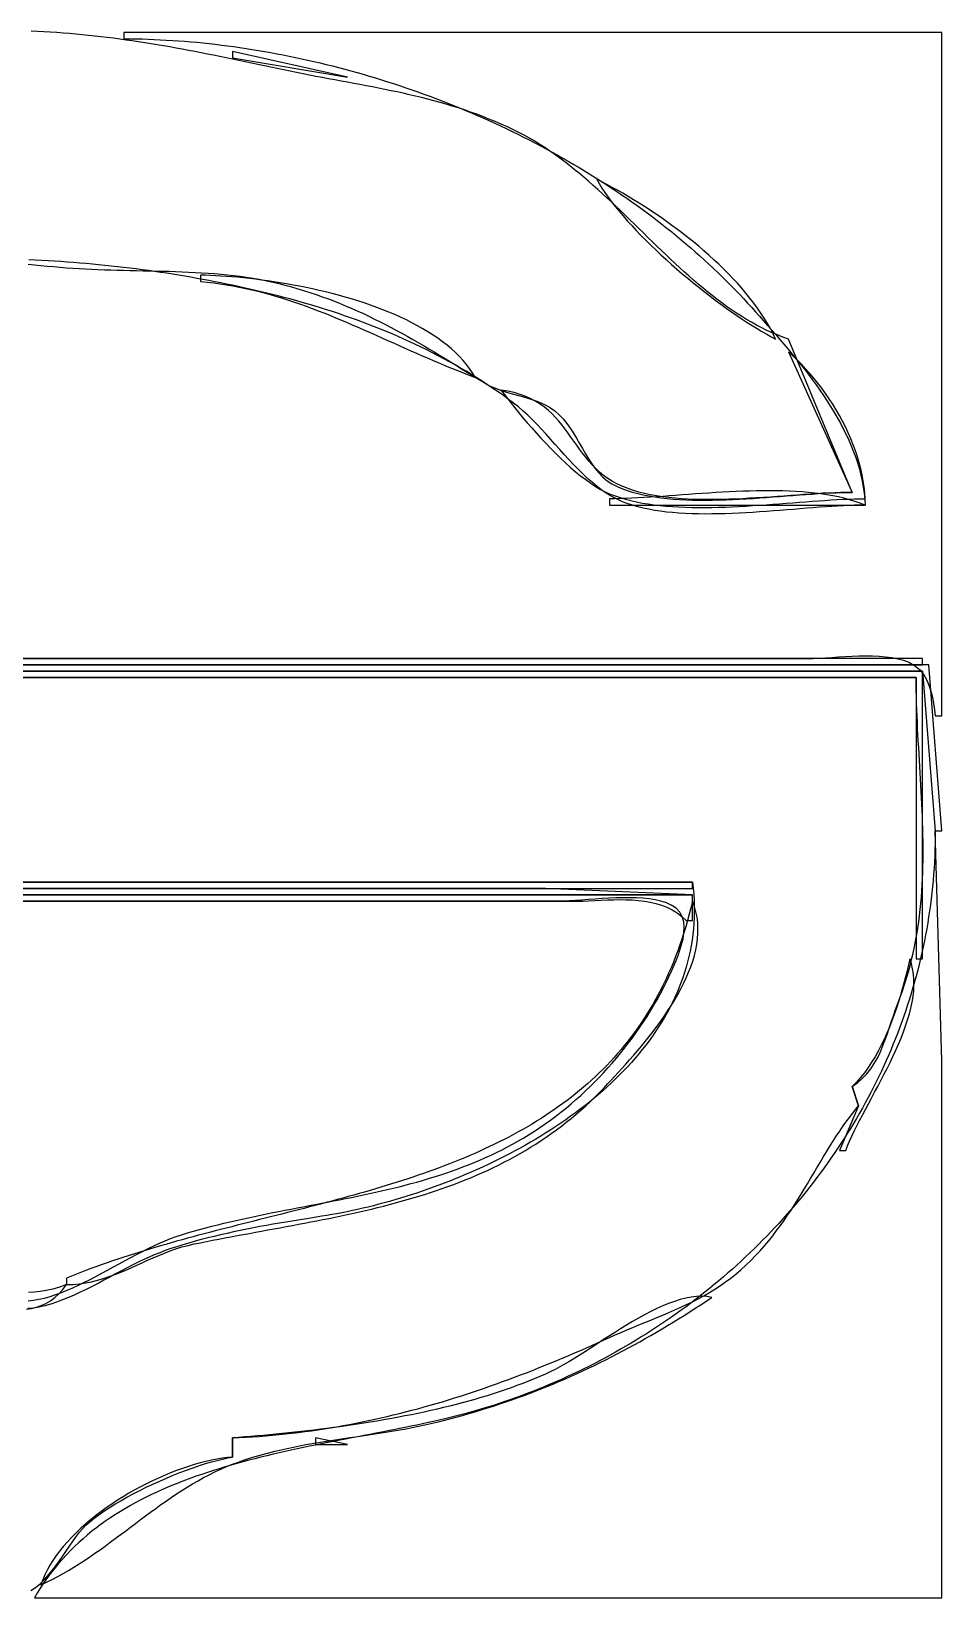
# Model space of a CAD drawing. Extents: x 0 to 287, y 0 to 245.
# Drawn here: x 144.5 to 287, y 0 to 245.2 of the extents above; entities that cross this region are included whole.
import ezdxf

# ---------------------------------------------------------------- set-up
doc = ezdxf.new("R2010")
doc.units = 0
for name, color, linetype in [('C137', 137, 'CONTINUOUS'), ('C144', 144, 'CONTINUOUS'), ('C152', 152, 'CONTINUOUS'), ('C154', 154, 'CONTINUOUS'), ('C155', 155, 'CONTINUOUS'), ('C156', 156, 'CONTINUOUS'), ('C158', 158, 'CONTINUOUS'), ('C165', 165, 'CONTINUOUS'), ('C166', 166, 'CONTINUOUS'), ('C167', 167, 'CONTINUOUS')]:
    doc.layers.add(name, color=color, linetype=linetype)

msp = doc.modelspace()

# ---------------------------------------------------------------- linework, layer by layer
at = {"layer": 'C137'}
msp.add_lwpolyline([(39, 146), (39, 145), (284, 145), (286, 120), (287, 120), (285, 146), (39, 146)], dxfattribs=at)
at = {"layer": 'C144'}
msp.add_lwpolyline([(233, 222), (233.3869, 221.3221), (233.8145, 220.6303), (234.2809, 219.9258), (234.7844, 219.2098), (235.3231, 218.4837), (235.8951, 217.7486), (236.4988, 217.0058), (237.1322, 216.2566), (237.7936, 215.5022), (238.4812, 214.7439), (239.1931, 213.9829), (239.9275, 213.2205), (240.6827, 212.4579), (241.4567, 211.6964), (242.2479, 210.9372), (243.0544, 210.1817), (243.8743, 209.4309), (244.7059, 208.6862), (245.5474, 207.9489), (246.3969, 207.2202), (247.2527, 206.5013), (248.1128, 205.7935), (248.9756, 205.0981), (249.8392, 204.4162), (250.7018, 203.7492), (251.5616, 203.0984), (252.4168, 202.4648), (253.2655, 201.8499), (254.1059, 201.2549), (254.9363, 200.681), (255.7548, 200.1294), (256.5597, 199.6015), (257.349, 199.0984), (258.1211, 198.6214), (258.874, 198.1719), (259.606, 197.7509), (260.3152, 197.3599), (261, 197), (260.6073, 197.8152), (260.1807, 198.6273), (259.7212, 199.4357), (259.2302, 200.2401), (258.709, 201.0401), (258.1588, 201.835), (257.581, 202.6246), (256.9769, 203.4083), (256.3477, 204.1858), (255.6947, 204.9565), (255.0193, 205.7201), (254.3227, 206.476), (253.6062, 207.2239), (252.871, 207.9633), (252.1186, 208.6937), (251.3501, 209.4147), (250.5669, 210.1259), (249.7702, 210.8268), (248.9614, 211.517), (248.1417, 212.196), (247.3125, 212.8634), (246.4749, 213.5187), (245.6304, 214.1615), (244.7801, 214.7914), (243.9255, 215.4078), (243.0677, 216.0104), (242.2081, 216.5987), (241.3479, 217.1723), (240.4885, 217.7307), (239.6311, 218.2735), (238.777, 218.8002), (237.9275, 219.3104), (237.084, 219.8037), (236.2476, 220.2795), (235.4198, 220.7375), (234.6017, 221.1772), (233.7946, 221.5982), (233, 222)], dxfattribs=at)
at = {"layer": 'C152'}
for points in [[(91, 147), (229, 147), (266, 147), (266.8955, 147.0136), (267.8365, 147.0505), (268.816, 147.104), (269.827, 147.1678), (270.8623, 147.2354), (271.9151, 147.3004), (272.9783, 147.3565), (274.0448, 147.3971), (275.1077, 147.4159), (276.1599, 147.4065), (277.1944, 147.3623), (278.2041, 147.2771), (279.1822, 147.1443), (280.1215, 146.9576), (281.015, 146.7105), (281.8557, 146.3966), (282.7647, 145.8996), (283.5167, 145.2766), (284.1294, 144.5462), (284.6203, 143.7272), (285.0072, 142.8382), (285.3078, 141.898), (285.5396, 140.9254), (285.7205, 139.939), (285.8681, 138.9576), (286, 138), (287, 138), (287, 245), (159, 245)], [(144.0094, 208.7154), (145.005, 208.6162), (146.0015, 208.5193), (146.9989, 208.4253), (147.9973, 208.3347), (148.9969, 208.2483), (149.9977, 208.1665), (151, 208.0902), (151.9748, 208.0236), (152.9558, 207.9659), (153.9425, 207.916), (154.9345, 207.873), (155.9314, 207.8361), (156.9327, 207.8043), (157.9379, 207.7766), (158.9466, 207.7522), (159.9584, 207.7301), (160.9728, 207.7094), (161.9894, 207.6893), (163.0077, 207.6686), (164.0273, 207.6467), (165.0477, 207.6225), (166.0685, 207.595), (167.0892, 207.5635), (168.1094, 207.5269), (169.1287, 207.4844), (170.1466, 207.4349), (171.1626, 207.3777), (172.1763, 207.3118), (173.1873, 207.2362), (174.1951, 207.1501), (175.1993, 207.0525), (176.1994, 206.9425), (177.195, 206.8191), (178.1856, 206.6816), (179.1708, 206.5288), (180.1501, 206.36), (181.1232, 206.1741), (182.0894, 205.9704), (183.0485, 205.7477), (184, 205.5054), (185.0494, 205.2176), (186.0808, 204.919), (187.0952, 204.6098), (188.0932, 204.29), (189.0758, 203.96), (190.0437, 203.6198), (190.9977, 203.2696), (191.9386, 202.9097), (192.8673, 202.5403), (193.7845, 202.1614), (194.6912, 201.7733), (195.588, 201.3762), (196.4758, 200.9702), (197.3554, 200.5556), (198.2277, 200.1325), (199.0934, 199.701), (199.9533, 199.2615), (200.8083, 198.814), (201.6592, 198.3588), (202.5068, 197.896), (203.3518, 197.4259), (204.1952, 196.9485), (205.0377, 196.4641), (205.8801, 195.9729), (206.7233, 195.475), (207.5681, 194.9706), (208.4152, 194.46), (209.2655, 193.9433), (210.1198, 193.4206), (210.9789, 192.8922), (211.8436, 192.3582), (212.7148, 191.8189), (213.5932, 191.2744), (214.4796, 190.7248), (215.375, 190.1705), (216.2449, 189.6894), (217.1482, 189.2872), (218.0777, 188.9463), (219.0264, 188.6491), (219.987, 188.378), (220.9525, 188.1155), (221.9156, 187.844), (222.8693, 187.5458), (223.8064, 187.2036), (224.7197, 186.7995), (225.6022, 186.3162), (226.4467, 185.7361), (227.1338, 185.1473), (227.761, 184.4975), (228.3374, 183.7964), (228.8721, 183.0532), (229.3744, 182.2776), (229.8532, 181.4791), (230.3177, 180.667), (230.7772, 179.851), (231.2406, 179.0405), (231.7172, 178.2449), (232.216, 177.4739), (232.7462, 176.7368), (233.317, 176.0432), (233.9375, 175.4026), (234.6167, 174.8244), (235.3639, 174.3182), (236.1882, 173.8935), (236.9524, 173.5793), (237.7464, 173.2949), (238.5686, 173.0392), (239.4174, 172.8109), (240.2913, 172.6088), (241.1886, 172.4319), (242.108, 172.2789), (243.0477, 172.1486), (244.0062, 172.04), (244.9821, 171.9517), (245.9736, 171.8827), (246.9793, 171.8317), (247.9977, 171.7976), (249.027, 171.7792), (250.0659, 171.7753), (251.1127, 171.7848), (252.1659, 171.8065), (253.2239, 171.8393), (254.2852, 171.8818), (255.3482, 171.9331), (256.4113, 171.9918), (257.4731, 172.0568), (258.5319, 172.127), (259.5861, 172.2012), (260.6343, 172.2782), (261.6749, 172.3568), (262.7063, 172.4359), (263.7269, 172.5142), (264.7353, 172.5906), (265.7298, 172.664), (266.7088, 172.7332), (267.6709, 172.7969), (268.6145, 172.8541), (269.538, 172.9035), (270.4398, 172.9439), (271.3185, 172.9743), (272.1724, 172.9933), (273, 173), (263, 197), (262.1456, 197.3027), (261.3013, 197.6305), (260.4668, 197.9826), (259.6416, 198.3582), (258.8255, 198.7564), (258.0181, 199.1763), (257.2189, 199.6172), (256.4278, 200.0781), (255.6442, 200.5583), (254.8679, 201.0569), (254.0985, 201.573), (253.3356, 202.1058), (252.5789, 202.6546), (251.8281, 203.2183), (251.0827, 203.7963), (250.3424, 204.3875), (249.6068, 204.9913), (248.8757, 205.6068), (248.1486, 206.2331), (247.4252, 206.8693), (246.7052, 207.5147), (245.9881, 208.1684), (245.2736, 208.8296), (244.5614, 209.4974), (243.8511, 210.1709), (243.1424, 210.8494), (242.4349, 211.532), (241.7282, 212.2178), (241.022, 212.906), (240.3159, 213.5958), (239.6096, 214.2864), (238.9027, 214.9768), (238.1949, 215.6662), (237.4858, 216.3539), (236.775, 217.0389), (236.0622, 217.7204), (235.3471, 218.3976), (234.6292, 219.0696), (233.9083, 219.7357), (233.1839, 220.3948), (232.4558, 221.0463), (231.7235, 221.6893), (230.9867, 222.3229), (230.245, 222.9462), (229.4982, 223.5585), (228.7458, 224.1589), (227.9874, 224.7466), (227.2228, 225.3207), (226.4515, 225.8804), (225.6733, 226.4248), (224.8877, 226.9531), (224.0944, 227.4644), (223.2931, 227.958), (222.4833, 228.4329), (221.6648, 228.8884), (220.8371, 229.3236), (220, 229.7376), (219.032, 230.1912), (218.0661, 230.6247), (217.1019, 231.0389), (216.1392, 231.4346), (215.1779, 231.8125), (214.2179, 232.1734), (213.2588, 232.5181), (212.3005, 232.8473), (211.3428, 233.1618), (210.3855, 233.4624), (209.4285, 233.7498), (208.4715, 234.0248), (207.5144, 234.2882), (206.5569, 234.5408), (205.5988, 234.7832), (204.6401, 235.0163), (203.6804, 235.2409), (202.7196, 235.4577), (201.7575, 235.6675), (200.794, 235.871), (199.8287, 236.0691), (198.8616, 236.2624), (197.8924, 236.4518), (196.9209, 236.6381), (195.947, 236.8219), (194.9705, 237.0041), (193.9911, 237.1854), (193.0088, 237.3667), (192.0232, 237.5486), (191.0342, 237.7319), (190.0416, 237.9175), (189.0452, 238.106), (188.0449, 238.2983), (187.0404, 238.4951), (186.0315, 238.6972), (185.0181, 238.9053), (184, 239.1203), (182.9896, 239.3366), (181.9826, 239.5519), (180.9786, 239.766), (179.9775, 239.9788), (178.9792, 240.19), (177.9835, 240.3994), (176.9902, 240.6069), (175.9991, 240.8123), (175.0101, 241.0153), (174.023, 241.2159), (173.0376, 241.4138), (172.0538, 241.6089), (171.0714, 241.8009), (170.0902, 241.9897), (169.1101, 242.175), (168.1308, 242.3568), (167.1523, 242.5348), (166.1743, 242.7088), (165.1967, 242.8787), (164.2193, 243.0442), (163.2419, 243.2052), (162.2645, 243.3615), (161.2867, 243.5129), (160.3084, 243.6592), (159.3295, 243.8003), (158.3498, 243.9359), (157.3691, 244.0659), (156.3873, 244.1901), (155.4042, 244.3083), (154.4196, 244.4203), (153.4333, 244.526), (152.4452, 244.625), (151.4551, 244.7174), (150.4628, 244.8028), (149.4682, 244.8811), (148.4711, 244.9521), (147.4714, 245.0157), (146.4688, 245.0715), (145.4632, 245.1196), (144.4544, 245.1596)], [(159, 245), (159, 244), (159.9414, 243.9936), (160.885, 243.9799), (161.8304, 243.9587), (162.7778, 243.9302), (163.727, 243.8942), (164.6778, 243.851), (165.6303, 243.8004), (166.5843, 243.7425), (167.5397, 243.6773), (168.4965, 243.6049), (169.4546, 243.5252), (170.4138, 243.4383), (171.3741, 243.3442), (172.3354, 243.2429), (173.2977, 243.1344), (174.2607, 243.0189), (175.2245, 242.8962), (176.189, 242.7664), (177.154, 242.6295), (178.1195, 242.4856), (179.0854, 242.3347), (180.0516, 242.1767), (181.018, 242.0118), (181.9845, 241.8399), (182.9511, 241.6611), (183.9176, 241.4753), (184.884, 241.2826), (185.8502, 241.0831), (186.816, 240.8767), (187.7815, 240.6634), (188.7464, 240.4434), (189.7108, 240.2165), (190.6746, 239.9829), (191.6375, 239.7425), (192.5997, 239.4954), (193.5609, 239.2415), (194.5212, 238.981), (195.4803, 238.7138), (196.4382, 238.44), (197.3949, 238.1595), (198.3502, 237.8724), (199.304, 237.5788), (200.2564, 237.2785), (201.2071, 236.9718), (202.1561, 236.6585), (203.1032, 236.3387), (204.0486, 236.0124), (204.9919, 235.6797), (205.9332, 235.3406), (206.8723, 234.995), (207.8092, 234.643), (208.7438, 234.2847), (209.6759, 233.92), (210.6056, 233.549), (211.5327, 233.1717), (212.4571, 232.788), (213.3787, 232.3982), (214.2975, 232.002), (215.2134, 231.5997), (216.1262, 231.1911), (217.036, 230.7764), (217.9425, 230.3555), (218.8458, 229.9284), (219.7456, 229.4953), (220.6421, 229.056), (221.5349, 228.6107), (222.4242, 228.1593), (223.3097, 227.7019), (224.1914, 227.2385), (225.0692, 226.7691), (225.943, 226.2937), (226.8128, 225.8123), (227.6784, 225.3251), (228.5397, 224.8319), (229.3968, 224.3328), (230.2494, 223.8279), (231.0974, 223.3172), (231.9409, 222.8006), (232.7797, 222.2782), (233.6138, 221.75), (234.4429, 221.2161), (235.2672, 220.6765), (236.0864, 220.1311), (236.9004, 219.58), (237.7093, 219.0233), (238.5129, 218.4609), (239.311, 217.8929), (240.1038, 217.3192), (240.8909, 216.74), (241.6724, 216.1552), (242.4482, 215.5649), (243.2181, 214.969), (243.9822, 214.3676), (244.7402, 213.7608), (245.4922, 213.1485), (246.238, 212.5307), (246.9775, 211.9076), (247.7107, 211.279), (248.4374, 210.6451), (249.1577, 210.0058), (249.8713, 209.3612), (250.5782, 208.7112), (251.2784, 208.056), (251.9716, 207.3955), (252.6579, 206.7297), (253.3372, 206.0587), (254.0093, 205.3826), (254.6743, 204.7012), (255.3319, 204.0146), (255.9821, 203.323), (256.6248, 202.6262), (257.26, 201.9243), (257.8687, 201.2452), (258.4869, 200.5547), (259.1133, 199.8531), (259.7464, 199.1405), (260.3848, 198.4173), (261.027, 197.6836), (261.6715, 196.9397), (262.317, 196.1858), (262.9621, 195.4221), (263.6052, 194.6488), (264.245, 193.8662), (264.8799, 193.0746), (265.5087, 192.2741), (266.1298, 191.4649), (266.7418, 190.6474), (267.3432, 189.8217), (267.9328, 188.988), (268.5089, 188.1467), (269.0701, 187.2978), (269.6151, 186.4417), (270.1424, 185.5786), (270.6506, 184.7086), (271.1382, 183.8321), (271.6037, 182.9493), (272.0458, 182.0604), (272.4631, 181.1655), (272.854, 180.2651), (273.2172, 179.3592), (273.5511, 178.4481), (273.8545, 177.532), (274.1258, 176.6112), (274.3636, 175.686), (274.5665, 174.7564), (274.733, 173.8228), (274.8617, 172.8853), (274.9511, 171.9443), (275, 171), (274.1973, 170.9933), (273.3656, 170.9742), (272.5065, 170.9436), (271.6216, 170.9027), (270.7125, 170.8525), (269.7809, 170.7943), (268.8283, 170.729), (267.8564, 170.6579), (266.8669, 170.5819), (265.8613, 170.5022), (264.8413, 170.4199), (263.8085, 170.3362), (262.7645, 170.252), (261.711, 170.1685), (260.6496, 170.0868), (259.5819, 170.0081), (258.5095, 169.9333), (257.4342, 169.8637), (256.3574, 169.8003), (255.2808, 169.7442), (254.206, 169.6965), (253.1348, 169.6584), (252.0686, 169.6309), (251.0092, 169.6151), (249.9581, 169.6121), (248.917, 169.6231), (247.8875, 169.6492), (246.8712, 169.6913), (245.8698, 169.7508), (244.8849, 169.8285), (243.9181, 169.9257), (242.971, 170.0435), (242.0453, 170.1829), (241.1425, 170.3451), (240.2644, 170.5312), (239.4126, 170.7422), (238.5886, 170.9793), (237.7941, 171.2435), (237.0307, 171.5361), (236.3001, 171.858), (235.4723, 172.284), (234.6618, 172.7687), (233.8673, 173.3069), (233.0875, 173.8935), (232.3209, 174.5234), (231.5662, 175.1917), (230.822, 175.8932), (230.087, 176.6228), (229.3599, 177.3755), (228.6392, 178.1463), (227.9236, 178.93), (227.2118, 179.7216), (226.5023, 180.5161), (225.7939, 181.3083), (225.0851, 182.0931), (224.3746, 182.8656), (223.6611, 183.6207), (222.9431, 184.3532), (222.2194, 185.0581), (221.4885, 185.7304), (220.7492, 186.3649), (220, 186.9567), (219.1973, 187.5536), (218.3879, 188.14), (217.5718, 188.716), (216.7492, 189.2816), (215.9202, 189.8369), (215.085, 190.3821), (214.2437, 190.9171), (213.3964, 191.4422), (212.5434, 191.9574), (211.6846, 192.4628), (210.8204, 192.9584), (209.9508, 193.4445), (209.0759, 193.921), (208.196, 194.3881), (207.3111, 194.8458), (206.4215, 195.2943), (205.5271, 195.7336), (204.6283, 196.1639), (203.725, 196.5851), (202.8176, 196.9975), (201.906, 197.4011), (200.9905, 197.796), (200.0712, 198.1823), (199.1483, 198.5601), (198.2218, 198.9295), (197.2919, 199.2905), (196.3589, 199.6433), (195.4227, 199.988), (194.4836, 200.3246), (193.5417, 200.6532), (192.5971, 200.974), (191.65, 201.287), (190.7006, 201.5923), (189.7489, 201.8901), (188.7951, 202.1803), (187.8394, 202.4631), (186.8819, 202.7387), (185.9227, 203.007), (184.962, 203.2681), (184, 203.5223), (183.1272, 203.747), (182.2494, 203.9682), (181.3667, 204.1858), (180.4792, 204.3997), (179.5868, 204.6098), (178.6899, 204.8162), (177.7884, 205.0188), (176.8824, 205.2176), (175.9721, 205.4125), (175.0576, 205.6034), (174.1388, 205.7904), (173.216, 205.9734), (172.2892, 206.1523), (171.3586, 206.3271), (170.4242, 206.4978), (169.4861, 206.6642), (168.5444, 206.8265), (167.5993, 206.9845), (166.6507, 207.1381), (165.6989, 207.2874), (164.7439, 207.4323), (163.7857, 207.5728), (162.8246, 207.7088), (161.8606, 207.8403), (160.8938, 207.9672), (159.9242, 208.0894), (158.9521, 208.2071), (157.9774, 208.32), (157.0004, 208.4282), (156.021, 208.5316), (155.0394, 208.6302), (154.0556, 208.7239), (153.0699, 208.8127), (152.0822, 208.8965), (151.0927, 208.9754), (150.1014, 209.0492), (149.1085, 209.1179), (148.114, 209.1816), (147.1181, 209.24), (146.1209, 209.2932), (145.1224, 209.3412), (144.1228, 209.3839)], [(152.4945, 10.787), (153.0337, 11.3256), (153.6438, 11.8712), (154.3196, 12.4219), (155.0559, 12.9757), (155.8473, 13.5307), (156.6888, 14.0849), (157.5751, 14.6363), (158.501, 15.1831), (159.4613, 15.7232), (160.4508, 16.2547), (161.4642, 16.7756), (162.4964, 17.2841), (163.5422, 17.7782), (164.5963, 18.2558), (165.6536, 18.7152), (166.7087, 19.1542), (167.7566, 19.571), (168.792, 19.9636), (169.8097, 20.3301), (170.8044, 20.6685), (171.7711, 20.9769), (172.7043, 21.2532), (173.5991, 21.4957), (174.4501, 21.7023), (175.2521, 21.871), (176, 22), (176, 25), (177.0493, 25.0493), (178.0945, 25.1072), (179.1357, 25.1734), (180.1729, 25.2479), (181.2062, 25.3306), (182.2357, 25.4214), (183.2615, 25.5203), (184.2836, 25.6272), (185.302, 25.7421), (186.317, 25.8647), (187.3284, 25.9951), (188.3365, 26.1332), (189.3412, 26.2789), (190.3426, 26.4322), (191.3409, 26.5929), (192.336, 26.7609), (193.328, 26.9363), (194.3171, 27.1189), (195.3033, 27.3086), (196.2866, 27.5055), (197.2671, 27.7093), (198.2449, 27.92), (199.22, 28.1376), (200.1926, 28.362), (201.1627, 28.593), (202.1303, 28.8307), (203.0956, 29.0749), (204.0586, 29.3256), (205.0193, 29.5826), (205.9779, 29.846), (206.9344, 30.1156), (207.8889, 30.3914), (208.8414, 30.6732), (209.792, 30.9611), (210.7409, 31.2548), (211.6879, 31.5545), (212.6334, 31.8599), (213.5772, 32.171), (214.5194, 32.4878), (215.4602, 32.8101), (216.3996, 33.1378), (217.3377, 33.471), (218.2745, 33.8095), (219.2101, 34.1532), (220.1446, 34.5021), (221.0781, 34.8561), (222.0105, 35.2151), (222.9421, 35.5791), (223.8728, 35.9479), (224.8027, 36.3215), (225.732, 36.6998), (226.6606, 37.0827), (227.5886, 37.4702), (228.5161, 37.8622), (229.4432, 38.2586), (230.3699, 38.6593), (231.2964, 39.0643), (232.2226, 39.4735), (233.1487, 39.8867), (234.0747, 40.304), (235.0007, 40.7253), (235.9054, 41.1314), (236.8194, 41.529), (237.741, 41.9198), (238.669, 42.3058), (239.6018, 42.689), (240.5379, 43.0713), (241.476, 43.4546), (242.4145, 43.8408), (243.3521, 44.232), (244.2872, 44.6299), (245.2184, 45.0366), (246.1443, 45.454), (247.0634, 45.884), (247.9742, 46.3285), (248.8753, 46.7895), (249.7653, 47.269), (250.6427, 47.7688), (251.506, 48.2909), (252.3538, 48.8372), (253.1847, 49.4096), (253.9971, 50.0101), (254.7896, 50.6407), (255.5609, 51.3032), (256.363, 52.0401), (257.1326, 52.7868), (257.8714, 53.5429), (258.5813, 54.3077), (259.264, 55.0807), (259.9213, 55.8614), (260.555, 56.6491), (261.167, 57.4433), (261.759, 58.2434), (262.3328, 59.0489), (262.8902, 59.8593), (263.4331, 60.6739), (263.9631, 61.4922), (264.4822, 62.3137), (264.9922, 63.1377), (265.4947, 63.9638), (265.9917, 64.7914), (266.4848, 65.6198), (266.976, 66.4486), (267.467, 67.2772), (267.9597, 68.105), (268.4557, 68.9315), (268.957, 69.7561), (269.4653, 70.5783), (269.9824, 71.3974), (270.5101, 72.2129), (271.0502, 73.0244), (271.6045, 73.8311), (272.1749, 74.6326), (272.763, 75.4283), (273.3708, 76.2176), (274, 77), (273, 80), (273.8564, 80.6144), (274.621, 81.2877), (275.3023, 82.0145), (275.9089, 82.7896), (276.4496, 83.6077), (276.9331, 84.4636), (277.3679, 85.352), (277.7627, 86.2676), (278.1262, 87.2054), (278.467, 88.1598), (278.7938, 89.1258), (279.1153, 90.0981), (279.44, 91.0714), (279.7768, 92.0404), (280.1342, 93), (280.5075, 93.9889), (280.8584, 94.9763), (281.1874, 95.9621), (281.4951, 96.9465), (281.782, 97.9296), (282.0489, 98.9114), (282.2962, 99.892), (282.5247, 100.8714), (282.7348, 101.8498), (282.9273, 102.8272), (283.1027, 103.8037), (283.2615, 104.7794), (283.4045, 105.7543), (283.5322, 106.7285), (283.6452, 107.7022), (283.7441, 108.6753), (283.8296, 109.648), (283.9021, 110.6203), (283.9624, 111.5923), (284.011, 112.5641), (284.0485, 113.5358), (284.0755, 114.5074), (284.0927, 115.479), (284.1006, 116.4506), (284.0998, 117.4225), (284.091, 118.3945), (284.0746, 119.3669), (284.0515, 120.3397), (284.022, 121.3129), (283.9869, 122.2867), (283.9467, 123.2611), (283.9021, 124.2362), (283.8536, 125.212), (283.8019, 126.1887), (283.7475, 127.1663), (283.691, 128.1449), (283.6332, 129.1246), (283.5744, 130.1054), (283.5154, 131.0875), (283.4568, 132.0708), (283.3991, 133.0556), (283.343, 134.0417), (283.289, 135.0294), (283.2378, 136.0187), (283.19, 137.0097), (283.1462, 138.0024), (283.1069, 138.997), (283.0727, 139.9935), (283.0444, 140.9919), (283.0224, 141.9924), (283.0074, 142.9951), (283, 144), (39, 144)], [(3, 112), (248, 112), (248.1061, 111.0542), (248.1858, 110.1165), (248.2396, 109.1869), (248.2679, 108.2653), (248.2708, 107.3517), (248.2489, 106.4462), (248.2025, 105.5488), (248.1319, 104.6596), (248.0375, 103.7784), (247.9197, 102.9054), (247.7788, 102.0405), (247.6153, 101.1837), (247.4294, 100.3351), (247.2215, 99.4947), (246.992, 98.6625), (246.7413, 97.8386), (246.4697, 97.0228), (246.1775, 96.2153), (245.8652, 95.416), (245.5331, 94.6249), (245.1816, 93.8422), (244.811, 93.0677), (244.4217, 92.3016), (244.0141, 91.5437), (243.5884, 90.7942), (243.1452, 90.0531), (242.6847, 89.3202), (242.2073, 88.5958), (241.7134, 87.8797), (241.2034, 87.1721), (240.6775, 86.4728), (240.1362, 85.782), (239.5798, 85.0996), (239.0087, 84.4256), (238.4233, 83.7601), (237.8238, 83.1031), (237.2108, 82.4546), (236.5845, 81.8145), (235.9453, 81.183), (235.2935, 80.56), (234.6296, 79.9456), (233.9539, 79.3397), (233.2668, 78.7424), (232.5685, 78.1536), (231.8596, 77.5735), (231.1403, 77.002), (230.411, 76.4391), (229.6721, 75.8848), (228.9239, 75.3392), (228.1668, 74.8022), (227.4012, 74.2739), (226.6274, 73.7543), (225.8458, 73.2434), (225.0567, 72.7412), (224.2606, 72.2478), (223.4577, 71.763), (222.6485, 71.2871), (221.8333, 70.8199), (221.0124, 70.3615), (220.1863, 69.9119), (219.3553, 69.4711), (218.5197, 69.0391), (217.68, 68.6159), (216.8364, 68.2016), (215.9894, 67.7962), (215.1393, 67.3996), (214.2864, 67.012), (213.4312, 66.6332), (212.574, 66.2633), (211.7152, 65.9024), (210.855, 65.5504), (209.994, 65.2074), (209.1324, 64.8733), (208.2707, 64.5482), (207.4091, 64.2322), (206.548, 63.9251), (205.6879, 63.627), (204.829, 63.338), (203.9718, 63.058), (203.1165, 62.7871), (202.2636, 62.5253), (201.4135, 62.2725), (200.5664, 62.0289), (199.7227, 61.7944), (198.8829, 61.569), (198.0472, 61.3527), (197.2161, 61.1456), (196.3899, 60.9477), (195.5689, 60.7589), (194.7536, 60.5794), (193.9442, 60.409), (193.1412, 60.2479), (192.3449, 60.096), (191.5557, 59.9533), (190.7739, 59.82), (190, 59.6959), (189.1023, 59.5562), (188.1832, 59.4121), (187.2447, 59.2633), (186.2886, 59.1097), (185.3167, 58.9508), (184.331, 58.7865), (183.3333, 58.6166), (182.3255, 58.4408), (181.3094, 58.2589), (180.2871, 58.0705), (179.2602, 57.8756), (178.2308, 57.6738), (177.2006, 57.4648), (176.1716, 57.2485), (175.1457, 57.0246), (174.1246, 56.7928), (173.1103, 56.553), (172.1047, 56.3048), (171.1097, 56.048), (170.127, 55.7824), (169.1586, 55.5078), (168.2065, 55.2238), (167.2723, 54.9303), (166.3581, 54.627), (165.4657, 54.3136), (164.5969, 53.9899), (163.7538, 53.6558), (162.9331, 53.3055), (162.0951, 52.9219), (161.2413, 52.5094), (160.373, 52.0727), (159.4919, 51.6162), (158.5993, 51.1445), (157.6967, 50.6621), (156.7857, 50.1736), (155.8675, 49.6836), (154.9439, 49.1965), (154.0161, 48.7169), (153.0857, 48.2494), (152.1541, 47.7986), (151.2229, 47.3688), (150.2934, 46.9648), (149.3672, 46.591), (148.4457, 46.2519), (147.5304, 45.9522), (146.6228, 45.6964), (145.7243, 45.489), (144.8364, 45.3345), (143.9606, 45.2376)], [(144.4304, 1.1079), (145.168, 1.5834), (145.8949, 2.1851), (146.6087, 2.8909), (147.3069, 3.6787), (147.9873, 4.5261), (148.6472, 5.411), (149.2844, 6.311), (149.8964, 7.2041), (150.4809, 8.068), (151.0353, 8.8805), (151.5573, 9.6192), (152.0446, 10.2621), (152.4946, 10.787)]]:
    msp.add_lwpolyline(points, dxfattribs=at)
at = {"layer": 'C154'}
for points in [[(171, 207), (171, 206), (172.0292, 205.9001), (173.0499, 205.781), (174.0624, 205.6435), (175.067, 205.4881), (176.0639, 205.3155), (177.0535, 205.1262), (178.036, 204.9209), (179.0118, 204.7002), (179.9811, 204.4646), (180.9443, 204.2149), (181.9016, 203.9517), (182.8533, 203.6755), (183.7997, 203.387), (184.7412, 203.0868), (185.6779, 202.7755), (186.6103, 202.4538), (187.5386, 202.1222), (188.463, 201.7813), (189.384, 201.4319), (190.3017, 201.0745), (191.2165, 200.7097), (192.1287, 200.3381), (193.0386, 199.9604), (193.9464, 199.5772), (194.8525, 199.189), (195.7571, 198.7966), (196.6606, 198.4005), (197.5632, 198.0014), (198.4653, 197.5998), (199.3671, 197.1965), (200.2689, 196.7919), (201.171, 196.3867), (202.0738, 195.9816), (202.9775, 195.5772), (203.8823, 195.174), (204.7887, 194.7727), (205.6969, 194.3739), (206.6072, 193.9783), (207.5198, 193.5864), (208.4351, 193.1989), (209.3535, 192.8163), (210.275, 192.4394), (211.2002, 192.0686), (212.1292, 191.7047), (213.0623, 191.3483), (214, 191), (213.5768, 191.6894), (213.1137, 192.3609), (212.6121, 193.0146), (212.0732, 193.6508), (211.4986, 194.2697), (210.8896, 194.8713), (210.2475, 195.4559), (209.5738, 196.0237), (208.8698, 196.5747), (208.1369, 197.1093), (207.3766, 197.6276), (206.5901, 198.1298), (205.7789, 198.6159), (204.9443, 199.0863), (204.0877, 199.5411), (203.2105, 199.9805), (202.3142, 200.4046), (201.4, 200.8136), (200.4693, 201.2077), (199.5236, 201.5871), (198.5642, 201.9519), (197.5925, 202.3024), (196.6098, 202.6387), (195.6177, 202.961), (194.6174, 203.2694), (193.6102, 203.5642), (192.5978, 203.8454), (191.5812, 204.1134), (190.5621, 204.3683), (189.5417, 204.6102), (188.5215, 204.8393), (187.5027, 205.0558), (186.4869, 205.2599), (185.4753, 205.4517), (184.4694, 205.6315), (183.4706, 205.7993), (182.4801, 205.9555), (181.4995, 206.1001), (180.5301, 206.2334), (179.5732, 206.3555), (178.6303, 206.4665), (177.7027, 206.5668), (176.7919, 206.6563), (175.8991, 206.7354), (175.0258, 206.8042), (174.1734, 206.8629), (173.3432, 206.9117), (172.5367, 206.9506), (171.7551, 206.98), (171, 207)], [(263, 195), (273, 173), (272.1327, 172.993), (271.2397, 172.9732), (270.3226, 172.9417), (269.3829, 172.8999), (268.4225, 172.849), (267.4427, 172.7904), (266.4453, 172.7254), (265.4319, 172.6552), (264.404, 172.5812), (263.3633, 172.5047), (262.3114, 172.4269), (261.2499, 172.3492), (260.1805, 172.2729), (259.1047, 172.1993), (258.0242, 172.1297), (256.9405, 172.0654), (255.8553, 172.0076), (254.7702, 171.9577), (253.6868, 171.917), (252.6067, 171.8869), (251.5316, 171.8685), (250.463, 171.8632), (249.4026, 171.8723), (248.3519, 171.8971), (247.3127, 171.9389), (246.2864, 171.999), (245.2748, 172.0787), (244.2794, 172.1794), (243.3018, 172.3022), (242.3437, 172.4486), (241.4067, 172.6198), (240.4923, 172.8171), (239.6023, 173.0418), (238.7381, 173.2952), (237.9015, 173.5787), (237.0941, 173.8935), (236.2596, 174.2758), (235.4832, 174.6981), (234.7602, 175.1571), (234.0858, 175.6492), (233.4551, 176.1711), (232.8635, 176.7195), (232.3062, 177.2909), (231.7784, 177.882), (231.2753, 178.4893), (230.7923, 179.1095), (230.3245, 179.7392), (229.8672, 180.3749), (229.4156, 181.0134), (228.9649, 181.6513), (228.5105, 182.285), (228.0475, 182.9113), (227.5711, 183.5268), (227.0767, 184.128), (226.5595, 184.7116), (226.0146, 185.2743), (225.4373, 185.8125), (224.823, 186.3229), (224.1667, 186.8022), (223.4638, 187.2469), (222.7094, 187.6537), (221.8989, 188.0192), (221.0275, 188.3399), (220.0904, 188.6125), (219.0828, 188.8337), (218, 189), (218.496, 188.356), (219.0272, 187.6762), (219.5914, 186.9652), (220.1862, 186.2273), (220.8096, 185.4672), (221.4592, 184.6892), (222.1328, 183.8978), (222.8281, 183.0976), (223.543, 182.2929), (224.2752, 181.4884), (225.0225, 180.6884), (225.7826, 179.8974), (226.5532, 179.12), (227.3322, 178.3606), (228.1173, 177.6236), (228.9063, 176.9137), (229.697, 176.2351), (230.487, 175.5925), (231.2742, 174.9903), (232.0563, 174.433), (232.8312, 173.925), (233.5965, 173.4709), (234.35, 173.0751), (235.0895, 172.7422), (235.8647, 172.4436), (236.6667, 172.172), (237.4943, 171.9261), (238.346, 171.7051), (239.2205, 171.508), (240.1167, 171.3338), (241.0332, 171.1815), (241.9686, 171.0501), (242.9217, 170.9386), (243.8913, 170.8461), (244.8759, 170.7716), (245.8743, 170.714), (246.8853, 170.6724), (247.9074, 170.6458), (248.9395, 170.6332), (249.9801, 170.6337), (251.0281, 170.6462), (252.0821, 170.6698), (253.1408, 170.7035), (254.203, 170.7463), (255.2672, 170.7971), (256.3323, 170.8551), (257.3969, 170.9192), (258.4598, 170.9885), (259.5195, 171.062), (260.5749, 171.1386), (261.6247, 171.2174), (262.6675, 171.2975), (263.702, 171.3778), (264.727, 171.4573), (265.7411, 171.535), (266.7431, 171.6101), (267.7316, 171.6814), (268.7054, 171.748), (269.6631, 171.8089), (270.6035, 171.8632), (271.5253, 171.9098), (272.4271, 171.9478), (273.3077, 171.9761), (274.1657, 171.9938), (275, 172), (274.9511, 172.93), (274.8601, 173.8659), (274.7286, 174.8062), (274.5578, 175.7495), (274.3491, 176.6944), (274.104, 177.6394), (273.8239, 178.5831), (273.51, 179.5241), (273.1639, 180.461), (272.7868, 181.3924), (272.3803, 182.3168), (271.9457, 183.2328), (271.4843, 184.139), (270.9976, 185.034), (270.487, 185.9163), (269.9539, 186.7846), (269.3996, 187.6373), (268.8256, 188.4732), (268.2332, 189.2907), (267.6238, 190.0884), (266.9988, 190.865), (266.3597, 191.619), (265.7078, 192.3489), (265.0444, 193.0534), (264.3711, 193.731), (263.6891, 194.3803), (263, 195)], [(39, 145), (39, 144), (283, 144), (283, 100), (284, 100), (284, 145), (39, 145)], [(286, 120), (285.9945, 119.0206), (285.9783, 118.0438), (285.9514, 117.0696), (285.9137, 116.0981), (285.8655, 115.1292), (285.8067, 114.1631), (285.7374, 113.1997), (285.6576, 112.2392), (285.5675, 111.2815), (285.467, 110.3268), (285.3563, 109.3749), (285.2354, 108.4261), (285.1043, 107.4803), (284.9632, 106.5376), (284.812, 105.598), (284.6508, 104.6616), (284.4798, 103.7284), (284.2988, 102.7984), (284.1081, 101.8718), (283.9077, 100.9485), (283.6976, 100.0285), (283.4779, 99.1121), (283.2486, 98.199), (283.0098, 97.2896), (282.7616, 96.3836), (282.504, 95.4813), (282.2371, 94.5826), (281.9609, 93.6877), (281.6755, 92.7964), (281.381, 91.909), (281.0774, 91.0254), (280.7648, 90.1456), (280.4432, 89.2698), (280.1128, 88.3979), (279.7734, 87.53), (279.4253, 86.6662), (279.0685, 85.8065), (278.7029, 84.9509), (278.3288, 84.0995), (277.9461, 83.2523), (277.555, 82.4093), (277.1554, 81.5707), (276.7474, 80.7365), (276.3311, 79.9066), (275.9066, 79.0812), (275.4739, 78.2602), (275.033, 77.4438), (274.584, 76.632), (274.1271, 75.8248), (273.6621, 75.0222), (273.1893, 74.2244), (272.7086, 73.4313), (272.2202, 72.643), (271.724, 71.8595), (271.2202, 71.0809), (270.7087, 70.3072), (270.1897, 69.5385), (269.6633, 68.7749), (269.1294, 68.0162), (268.5881, 67.2627), (268.0395, 66.5143), (267.4837, 65.7712), (266.9207, 65.0332), (266.3505, 64.3005), (265.7733, 63.5732), (265.189, 62.8512), (264.5978, 62.1346), (263.9997, 61.4235), (263.3948, 60.7178), (262.7831, 60.0177), (262.1647, 59.3232), (261.5396, 58.6343), (260.9079, 57.9511), (260.2697, 57.2736), (259.625, 56.6019), (258.9739, 55.936), (258.3164, 55.2759), (257.6526, 54.6217), (256.9825, 53.9734), (256.3063, 53.3311), (255.624, 52.6949), (254.9355, 52.0647), (254.2411, 51.4406), (253.5407, 50.8227), (252.8344, 50.211), (252.1223, 49.6055), (251.4045, 49.0063), (250.6809, 48.4134), (249.9516, 47.827), (249.2168, 47.2469), (248.4764, 46.6733), (247.7305, 46.1062), (246.9793, 45.5456), (246.2226, 44.9917), (245.4607, 44.4444), (244.6935, 43.9037), (243.9212, 43.3698), (243.1437, 42.8427), (242.3612, 42.3223), (241.5736, 41.8089), (240.7811, 41.3023), (239.9837, 40.8027), (239.1815, 40.31), (238.3746, 39.8244), (237.5629, 39.3459), (236.7466, 38.8745), (235.9256, 38.4103), (235.1002, 37.9533), (234.2703, 37.5035), (233.4359, 37.061), (232.5972, 36.6259), (231.7542, 36.1981), (230.907, 35.7778), (230.0556, 35.365), (229.2001, 34.9596), (228.3405, 34.5618), (227.4769, 34.1717), (226.6094, 33.7892), (225.738, 33.4143), (224.8628, 33.0472), (223.9838, 32.6879), (223.1011, 32.3364), (222.2148, 31.9928), (221.3248, 31.6571), (220.4314, 31.3293), (219.5345, 31.0096), (218.6342, 30.6979), (217.7305, 30.3943), (216.8235, 30.0988), (215.9133, 29.8114), (215, 29.5324), (214.2008, 29.2967), (213.3917, 29.0668), (212.573, 28.8424), (211.7449, 28.623), (210.9079, 28.4085), (210.0622, 28.1985), (209.2082, 27.9927), (208.3462, 27.7908), (207.4766, 27.5925), (206.5997, 27.3974), (205.7158, 27.2052), (204.8253, 27.0157), (203.9284, 26.8284), (203.0257, 26.6432), (202.1172, 26.4597), (201.2035, 26.2776), (200.2849, 26.0965), (199.3616, 25.9161), (198.434, 25.7363), (197.5025, 25.5565), (196.5673, 25.3765), (195.6289, 25.1961), (194.6875, 25.0148), (193.7435, 24.8324), (192.7972, 24.6486), (191.849, 24.463), (190.8992, 24.2754), (189.9481, 24.0854), (188.9961, 23.8926), (188.0435, 23.6969), (187.0906, 23.4979), (186.1377, 23.2953), (185.1853, 23.0887), (184.2336, 22.8778), (183.283, 22.6624), (182.3338, 22.4421), (181.3864, 22.2166), (180.441, 21.9857), (179.4981, 21.7489), (178.5579, 21.5059), (177.6207, 21.2565), (176.6871, 21.0004), (175.7571, 20.7372), (174.8313, 20.4666), (173.9098, 20.1884), (172.9932, 19.9021), (172.0816, 19.6075), (171.1755, 19.3042), (170.2751, 18.9921), (169.3808, 18.6706), (168.493, 18.3396), (167.612, 17.9987), (166.738, 17.6476), (165.8715, 17.286), (165.0128, 16.9136), (164.1622, 16.5301), (163.32, 16.1351), (162.4866, 15.7283), (161.6624, 15.3095), (160.8476, 14.8783), (160.0426, 14.4343), (159.2477, 13.9774), (158.4632, 13.5072), (157.6896, 13.0233), (156.9271, 12.5254), (156.1761, 12.0133), (155.4368, 11.4866), (154.7097, 10.9451), (153.9951, 10.3883), (153.2932, 9.816), (152.6046, 9.2279), (151.9293, 8.6237), (151.2679, 8.003), (150.6207, 7.3655), (149.9879, 6.711), (149.37, 6.039), (148.7672, 5.3494), (148.1798, 4.6417), (147.6084, 3.9158), (147.053, 3.1711), (146.5142, 2.4075), (145.9922, 1.6247), (145.4873, 0.8223), (145, 0), (287, 0), (287, 84), (286, 120)], [(82, 111), (248, 111), (248, 112), (3, 112)], [(248, 109), (247.7547, 107.9756), (247.497, 106.9671), (247.2268, 105.9744), (246.9444, 104.9972), (246.6499, 104.0355), (246.3434, 103.0889), (246.0249, 102.1575), (245.6948, 101.241), (245.3529, 100.3392), (244.9996, 99.4521), (244.635, 98.5795), (244.259, 97.7211), (243.872, 96.8769), (243.4739, 96.0466), (243.065, 95.2302), (242.6453, 94.4274), (242.215, 93.6382), (241.7742, 92.8623), (241.3231, 92.0996), (240.8617, 91.3499), (240.3902, 90.6131), (239.9087, 89.889), (239.4174, 89.1775), (238.9163, 88.4784), (238.4056, 87.7915), (237.8854, 87.1167), (237.3559, 86.4538), (236.8171, 85.8027), (236.2693, 85.1633), (235.7124, 84.5352), (235.1467, 83.9185), (234.5723, 83.3129), (233.9893, 82.7182), (233.3978, 82.1344), (232.798, 81.5613), (232.19, 80.9987), (231.5738, 80.4464), (230.9497, 79.9043), (230.3178, 79.3722), (229.6781, 78.85), (229.0309, 78.3375), (228.3762, 77.8346), (227.7142, 77.341), (227.0449, 76.8567), (226.3686, 76.3815), (225.6853, 75.9152), (224.9952, 75.4577), (224.2984, 75.0088), (223.595, 74.5683), (222.8852, 74.1361), (222.169, 73.7121), (221.4467, 73.296), (220.7182, 72.8877), (219.9838, 72.4871), (219.2436, 72.094), (218.4978, 71.7083), (217.7463, 71.3297), (216.9894, 70.9582), (216.2272, 70.5935), (215.4598, 70.2355), (214.6874, 69.8841), (213.91, 69.5391), (213.1278, 69.2003), (212.3409, 68.8676), (211.5495, 68.5408), (210.7536, 68.2198), (209.9534, 67.9044), (209.1491, 67.5944), (208.3407, 67.2897), (207.5284, 66.9901), (206.7123, 66.6955), (205.8925, 66.4058), (205.0692, 66.1206), (204.2424, 65.84), (203.4124, 65.5637), (202.5792, 65.2916), (201.7429, 65.0235), (200.9038, 64.7593), (200.0618, 64.4988), (199.2172, 64.2419), (198.3701, 63.9883), (197.5205, 63.7379), (196.6687, 63.4907), (195.8147, 63.2463), (194.9587, 63.0047), (194.1008, 62.7658), (193.2411, 62.5292), (192.3797, 62.2949), (191.5169, 62.0628), (190.6526, 61.8326), (189.7871, 61.6043), (188.9204, 61.3776), (188.0527, 61.1523), (187.1841, 60.9285), (186.3147, 60.7058), (185.4447, 60.4841), (184.5742, 60.2632), (183.7033, 60.0431), (182.8321, 59.8235), (181.9609, 59.6044), (181.0895, 59.3854), (180.2184, 59.1665), (179.3474, 58.9475), (178.4769, 58.7283), (177.6068, 58.5087), (176.7373, 58.2885), (175.8686, 58.0676), (175.0008, 57.8458), (174.134, 57.623), (173.2683, 57.399), (172.4039, 57.1736), (171.5408, 56.9467), (170.6792, 56.7182), (169.8193, 56.4878), (168.9612, 56.2554), (168.1049, 56.0209), (167.2507, 55.7841), (166.3985, 55.5449), (165.5487, 55.303), (164.7012, 55.0584), (163.8563, 54.8108), (163.014, 54.5601), (162.1745, 54.3062), (161.3378, 54.0488), (160.5042, 53.788), (159.6738, 53.5233), (158.8466, 53.2548), (158.0228, 52.9823), (157.2026, 52.7056), (156.386, 52.4245), (155.5732, 52.1389), (154.7642, 51.8486), (153.9594, 51.5535), (153.1587, 51.2534), (152.3622, 50.9481), (151.5702, 50.6376), (150.7828, 50.3216), (150, 50), (150, 49), (151.0272, 49.038), (152.0251, 49.1302), (152.9964, 49.2721), (153.9439, 49.4591), (154.8701, 49.6867), (155.7779, 49.9503), (156.67, 50.2454), (157.5491, 50.5675), (158.4179, 50.9121), (159.2791, 51.2745), (160.1355, 51.6504), (160.9898, 52.035), (161.8446, 52.424), (162.7028, 52.8127), (163.5671, 53.1967), (164.4401, 53.5714), (165.3246, 53.9322), (166.2233, 54.2747), (167.1389, 54.5943), (168.0742, 54.8864), (169.0318, 55.1466), (170.0146, 55.3703), (170.9674, 55.5634), (171.9216, 55.7534), (172.8772, 55.9406), (173.834, 56.1252), (174.7919, 56.3075), (175.7506, 56.488), (176.7101, 56.6669), (177.6703, 56.8445), (178.631, 57.0211), (179.592, 57.197), (180.5533, 57.3726), (181.5147, 57.5482), (182.476, 57.724), (183.4371, 57.9005), (184.398, 58.0778), (185.3583, 58.2564), (186.3181, 58.4365), (187.2772, 58.6185), (188.2354, 58.8026), (189.1926, 58.9891), (190.1486, 59.1785), (191.1034, 59.371), (192.0568, 59.5668), (193.0086, 59.7664), (193.9588, 59.9701), (194.9071, 60.178), (195.8535, 60.3907), (196.7978, 60.6083), (197.7398, 60.8312), (198.6795, 61.0598), (199.6167, 61.2942), (200.5513, 61.5349), (201.483, 61.7821), (202.4119, 62.0361), (203.3377, 62.2974), (204.2603, 62.5661), (205.1796, 62.8426), (206.0955, 63.1272), (207.0077, 63.4203), (207.9162, 63.7221), (208.8209, 64.0329), (209.7215, 64.3531), (210.618, 64.683), (211.5102, 65.0228), (212.398, 65.373), (213.2812, 65.7338), (214.1598, 66.1055), (215.0335, 66.4884), (215.9023, 66.8829), (216.766, 67.2893), (217.6244, 67.7078), (218.4774, 68.1389), (219.325, 68.5827), (220.1669, 69.0397), (221.003, 69.5101), (221.8332, 69.9942), (222.6573, 70.4924), (223.4753, 71.005), (224.2869, 71.5323), (225.0921, 72.0745), (225.8906, 72.6321), (226.6824, 73.2053), (227.4673, 73.7945), (228.2453, 74.3999), (229.016, 75.0218), (229.7795, 75.6606), (230.5356, 76.3167), (231.2841, 76.9902), (232.0249, 77.6816), (232.7579, 78.391), (233.4829, 79.119), (234.1998, 79.8657), (234.7087, 80.4062), (235.24, 80.9728), (235.7911, 81.5643), (236.3593, 82.1798), (236.9422, 82.8181), (237.5372, 83.4782), (238.1417, 84.1591), (238.7532, 84.8596), (239.369, 85.5788), (239.9867, 86.3156), (240.6036, 87.0689), (241.2173, 87.8377), (241.8251, 88.6209), (242.4245, 89.4174), (243.0129, 90.2263), (243.5879, 91.0464), (244.1467, 91.8767), (244.6868, 92.7162), (245.2058, 93.5637), (245.7009, 94.4183), (246.1698, 95.2789), (246.6097, 96.1443), (247.0182, 97.0137), (247.3927, 97.8858), (247.7306, 98.7598), (248.0293, 99.6344), (248.2864, 100.5087), (248.4992, 101.3815), (248.6651, 102.2519), (248.7817, 103.1188), (248.8463, 103.9811), (248.8565, 104.8378), (248.8095, 105.6878), (248.703, 106.5301), (248.5342, 107.3636), (248.3008, 108.1872), (248, 109)], [(282, 100), (281.7974, 99.0759), (281.5797, 98.1331), (281.3463, 97.1745), (281.0963, 96.2033), (280.8293, 95.2223), (280.5444, 94.2347), (280.2409, 93.2434), (279.9183, 92.2516), (279.5757, 91.2622), (279.2126, 90.2782), (278.8282, 89.3028), (278.4218, 88.3389), (277.9928, 87.3895), (277.5405, 86.4577), (277.0642, 85.5465), (276.5631, 84.659), (276.0367, 83.7981), (275.4842, 82.967), (274.905, 82.1685), (274.2983, 81.4059), (273.6635, 80.682), (273, 80), (274, 77), (271, 70), (272, 70), (272.2802, 70.7219), (272.5959, 71.4693), (272.9439, 72.2406), (273.3208, 73.0344), (273.7234, 73.8492), (274.1485, 74.6835), (274.5928, 75.5358), (275.0531, 76.4048), (275.5262, 77.2888), (276.0088, 78.1865), (276.4976, 79.0963), (276.9894, 80.0169), (277.4809, 80.9467), (277.969, 81.8842), (278.4503, 82.8281), (278.9217, 83.7767), (279.3799, 84.7287), (279.8215, 85.6826), (280.2435, 86.6369), (280.6425, 87.5901), (281.0153, 88.5408), (281.3586, 89.4874), (281.6692, 90.4287), (281.9439, 91.3629), (282.1794, 92.2887), (282.3725, 93.2047), (282.5199, 94.1093), (282.6183, 95.0011), (282.6646, 95.8785), (282.6555, 96.7402), (282.5877, 97.5847), (282.458, 98.4105), (282.2632, 99.216), (282, 100)], [(176, 25), (176, 22), (175.2014, 21.925), (174.3802, 21.8178), (173.5384, 21.6793), (172.6778, 21.5102), (171.8005, 21.3111), (170.9084, 21.0828), (170.0035, 20.8261), (169.0878, 20.5417), (168.1631, 20.2304), (167.2315, 19.8928), (166.2948, 19.5297), (165.3552, 19.1418), (164.4145, 18.7299), (163.4747, 18.2947), (162.5377, 17.837), (161.6056, 17.3574), (160.6802, 16.8568), (159.7635, 16.3359), (158.8576, 15.7953), (157.9642, 15.2358), (157.0855, 14.6582), (156.2234, 14.0633), (155.3797, 13.4516), (154.5566, 12.824), (153.7559, 12.1813), (152.9796, 11.5241), (152.2297, 10.8531), (151.508, 10.1692), (150.8167, 9.4731), (150.1576, 8.7654), (149.5327, 8.047), (148.944, 7.3185), (148.3934, 6.5807), (147.8829, 5.8344), (147.4144, 5.0802), (146.9899, 4.3189), (146.6113, 3.5513), (146.2807, 2.7781), (146, 2), (146.8915, 2.4154), (147.7705, 2.8517), (148.6378, 3.3078), (149.4943, 3.7822), (150.3406, 4.2737), (151.1777, 4.781), (152.0062, 5.3028), (152.8272, 5.8377), (153.6413, 6.3845), (154.4494, 6.9419), (155.2522, 7.5085), (156.0507, 8.0831), (156.8455, 8.6644), (157.6376, 9.251), (158.4277, 9.8417), (159.2166, 10.4352), (160.0052, 11.0302), (160.7942, 11.6253), (161.5845, 12.2192), (162.3769, 12.8107), (163.1721, 13.3985), (163.9711, 13.9813), (164.7746, 14.5577), (165.5834, 15.1264), (166.3984, 15.6862), (167.2203, 16.2358), (168.05, 16.7738), (168.8882, 17.299), (169.7358, 17.81), (170.5936, 18.3056), (171.4624, 18.7844), (172.3431, 19.2452), (173.2363, 19.6867), (174.143, 20.1074), (175.064, 20.5063), (176, 20.8819), (176.9327, 21.2296), (177.8706, 21.557), (178.8134, 21.8652), (179.7609, 22.1553), (180.7126, 22.4283), (181.6684, 22.6852), (182.628, 22.9273), (183.591, 23.1554), (184.5573, 23.3707), (185.5266, 23.5743), (186.4985, 23.7672), (187.4728, 23.9505), (188.4493, 24.1253), (189.4276, 24.2926), (190.4074, 24.4535), (191.3886, 24.6091), (192.3708, 24.7604), (193.3537, 24.9085), (194.3371, 25.0545), (195.3207, 25.1995), (196.3042, 25.3444), (197.2874, 25.4905), (198.2699, 25.6387), (199.2516, 25.7901), (200.232, 25.9459), (201.211, 26.107), (202.1883, 26.2745), (203.1635, 26.4495), (204.1365, 26.6331), (205.1069, 26.8263), (206.0744, 27.0302), (207.0389, 27.2459), (208, 27.4745), (209.0071, 27.7259), (210.0086, 27.9845), (211.0047, 28.2505), (211.9953, 28.5237), (212.9807, 28.8042), (213.9609, 29.0919), (214.936, 29.3868), (215.9062, 29.689), (216.8715, 29.9984), (217.832, 30.315), (218.7879, 30.6388), (219.7393, 30.9697), (220.6862, 31.3079), (221.6288, 31.6532), (222.5671, 32.0056), (223.5014, 32.3652), (224.4316, 32.7319), (225.358, 33.1058), (226.2805, 33.4867), (227.1994, 33.8748), (228.1146, 34.2699), (229.0264, 34.6722), (229.9348, 35.0815), (230.8399, 35.4978), (231.7419, 35.9213), (232.6408, 36.3517), (233.5368, 36.7892), (234.4299, 37.2337), (235.3203, 37.6852), (236.208, 38.1437), (237.0933, 38.6093), (237.9761, 39.0818), (238.8566, 39.5612), (239.7349, 40.0476), (240.611, 40.541), (241.4852, 41.0413), (242.3575, 41.5486), (243.228, 42.0627), (244.0969, 42.5838), (244.9642, 43.1118), (245.83, 43.6466), (246.6944, 44.1884), (247.5576, 44.737), (248.4196, 45.2925), (249.2806, 45.8548), (250.1407, 46.424), (251, 47), (250.2407, 47.1293), (249.4527, 47.1782), (248.6384, 47.1513), (247.8, 47.0535), (246.9398, 46.8894), (246.0603, 46.6638), (245.1637, 46.3815), (244.2523, 46.047), (243.3285, 45.6653), (242.3946, 45.2411), (241.453, 44.779), (240.5059, 44.2838), (239.5557, 43.7603), (238.6048, 43.2131), (237.6553, 42.6471), (236.7098, 42.067), (235.7705, 41.4774), (234.8397, 40.8832), (233.9198, 40.289), (233.013, 39.6997), (232.1218, 39.12), (231.2484, 38.5545), (230.3952, 38.008), (229.5646, 37.4853), (228.7587, 36.9911), (227.98, 36.5302), (227.2308, 36.1072), (226.5134, 35.727), (225.8302, 35.3942), (224.9675, 35.003), (224.0946, 34.6216), (223.2116, 34.25), (222.319, 33.888), (221.4171, 33.5354), (220.5062, 33.1921), (219.5868, 32.8579), (218.6591, 32.5328), (217.7236, 32.2165), (216.7805, 31.9089), (215.8302, 31.6098), (214.8732, 31.3192), (213.9096, 31.0369), (212.94, 30.7626), (211.9646, 30.4964), (210.9838, 30.238), (209.9979, 29.9872), (209.0073, 29.7441), (208.0124, 29.5083), (207.0136, 29.2798), (206.011, 29.0583), (205.0052, 28.8439), (203.9965, 28.6362), (202.9852, 28.4353), (201.9717, 28.2408), (200.9563, 28.0528), (199.9394, 27.871), (198.9213, 27.6952), (197.9025, 27.5254), (196.8832, 27.3615), (195.8637, 27.2031), (194.8446, 27.0503), (193.826, 26.9028), (192.8085, 26.7606), (191.7922, 26.6234), (190.7776, 26.4912), (189.7651, 26.3637), (188.7549, 26.2409), (187.7474, 26.1226), (186.7431, 26.0086), (185.7421, 25.8988), (184.745, 25.793), (183.752, 25.6912), (182.7635, 25.5932), (181.7799, 25.4987), (180.8015, 25.4078), (179.8286, 25.3201), (178.8617, 25.2357), (177.901, 25.1543), (176.947, 25.0757), (176, 25)]]:
    msp.add_lwpolyline(points, dxfattribs=at)
at = {"layer": 'C155'}
msp.add_lwpolyline([(3, 111), (3, 110), (248, 110), (225, 111), (176, 111), (3, 111)], dxfattribs=at)
at = {"layer": 'C156'}
for points in [[(235, 172), (235, 171), (275, 171), (274.2175, 171.3089), (273.4094, 171.5909), (272.5768, 171.847), (271.7211, 172.0781), (270.8433, 172.2851), (269.9448, 172.4691), (269.0267, 172.6311), (268.0904, 172.772), (267.137, 172.8928), (266.1677, 172.9945), (265.1839, 173.0781), (264.1868, 173.1445), (263.1775, 173.1947), (262.1573, 173.2297), (261.1274, 173.2505), (260.0892, 173.258), (259.0437, 173.2532), (257.9923, 173.2372), (256.9361, 173.2108), (255.8765, 173.1751), (254.8145, 173.1311), (253.7516, 173.0796), (252.6889, 173.0218), (251.6276, 172.9585), (250.5689, 172.8908), (249.5142, 172.8196), (248.4646, 172.7459), (247.4214, 172.6707), (246.3858, 172.5949), (245.359, 172.5196), (244.3422, 172.4457), (243.3368, 172.3742), (242.3439, 172.3061), (241.3648, 172.2423), (240.4007, 172.1839), (239.4528, 172.1318), (238.5224, 172.0869), (237.6106, 172.0503), (236.7188, 172.023), (235.8482, 172.0059), (235, 172)], [(41, 157), (39, 146), (284, 146), (284, 147), (100, 147), (59, 147), (43.3326, 148.0278), (41, 157)]]:
    msp.add_lwpolyline(points, dxfattribs=at)
at = {"layer": 'C158'}
msp.add_lwpolyline([(3, 109), (184, 109), (229, 109), (229.9062, 109.0106), (230.8331, 109.0387), (231.7772, 109.0785), (232.735, 109.1242), (233.7028, 109.1703), (234.677, 109.2109), (235.6542, 109.2403), (236.6307, 109.2528), (237.603, 109.2427), (238.5675, 109.2042), (239.5207, 109.1316), (240.459, 109.0193), (241.3787, 108.8613), (242.2764, 108.6522), (243.1485, 108.386), (243.9915, 108.0571), (244.8016, 107.6598), (245.5755, 107.1883), (246.3094, 106.6369), (247, 106), (248, 106), (248, 110), (3, 110)], dxfattribs=at)
at = {"layer": 'C165'}
for points in [[(176, 242), (176, 241), (194, 238), (176, 242)], [(143.7369, 45.1485), (144.5267, 45.2665), (145.2993, 45.4544), (146.0521, 45.7154), (146.7824, 46.0527), (147.4873, 46.4697), (148.1643, 46.9697), (148.8105, 47.5559), (149.4233, 48.2315), (150, 49), (148.895, 48.6047), (147.842, 48.2934), (146.8367, 48.0611), (145.8747, 47.903), (144.9517, 47.814), (144.0634, 47.7894)]]:
    msp.add_lwpolyline(points, dxfattribs=at)
at = {"layer": 'C166'}
msp.add_lwpolyline([(144, 46.4351), (144.8448, 46.5415), (145.6995, 46.6988), (146.5633, 46.9033), (147.4354, 47.1515), (148.3152, 47.44), (149.2017, 47.765), (150.0942, 48.1232), (150.9919, 48.5109), (151.894, 48.9247), (152.7998, 49.361), (153.7085, 49.8163), (154.6193, 50.2869), (155.5313, 50.7695), (156.4439, 51.2605), (157.3563, 51.7562), (158.2676, 52.2533), (159.177, 52.7481), (160.0839, 53.2371), (160.9874, 53.7168), (161.8868, 54.1837), (162.7812, 54.6341), (163.6698, 55.0647), (164.552, 55.4717), (165.4269, 55.8518), (166.2937, 56.2013), (167.1516, 56.5168), (168, 56.7947), (168.9489, 57.0796), (169.8988, 57.3548), (170.8496, 57.6208), (171.8012, 57.8779), (172.7535, 58.1266), (173.7063, 58.3675), (174.6597, 58.6011), (175.6134, 58.8277), (176.5674, 59.0479), (177.5216, 59.2622), (178.4759, 59.4711), (179.4302, 59.6749), (180.3843, 59.8743), (181.3383, 60.0697), (182.2919, 60.2615), (183.2452, 60.4504), (184.1979, 60.6366), (185.1501, 60.8207), (186.1015, 61.0033), (187.0521, 61.1847), (188.0019, 61.3655), (188.9506, 61.5461), (189.8982, 61.727), (190.8446, 61.9087), (191.7898, 62.0918), (192.7335, 62.2765), (193.6757, 62.4635), (194.6164, 62.6533), (195.5553, 62.8462), (196.4925, 63.0428), (197.4277, 63.2436), (198.361, 63.449), (199.2921, 63.6596), (200.2211, 63.8758), (201.1478, 64.098), (202.0721, 64.3268), (202.9939, 64.5627), (203.9132, 64.8061), (204.8297, 65.0575), (205.7435, 65.3174), (206.6543, 65.5863), (207.5622, 65.8646), (208.467, 66.1528), (209.3686, 66.4515), (210.267, 66.7611), (211.162, 67.082), (212.0534, 67.4148), (212.9413, 67.7599), (213.8256, 68.1179), (214.706, 68.4891), (215.5826, 68.8741), (216.4552, 69.2734), (217.3237, 69.6875), (218.1881, 70.1167), (219.0482, 70.5617), (219.9039, 71.0228), (220.7551, 71.5006), (221.6018, 71.9955), (222.4438, 72.5081), (223.2811, 73.0388), (224.1134, 73.588), (224.9409, 74.1564), (225.7632, 74.7442), (226.5804, 75.3521), (227.3923, 75.9806), (228.1989, 76.63), (229, 77.3009), (229.7522, 77.9542), (230.4959, 78.622), (231.2304, 79.3039), (231.9556, 79.9995), (232.6709, 80.7085), (233.3759, 81.4306), (234.0703, 82.1654), (234.7538, 82.9126), (235.4258, 83.6718), (236.0859, 84.4427), (236.7339, 85.2249), (237.3693, 86.0181), (237.9917, 86.8219), (238.6007, 87.636), (239.1959, 88.4601), (239.777, 89.2938), (240.3435, 90.1368), (240.895, 90.9887), (241.4311, 91.8491), (241.9515, 92.7178), (242.4558, 93.5943), (242.9435, 94.4784), (243.4143, 95.3697), (243.8678, 96.2679), (244.3035, 97.1725), (244.7211, 98.0833), (245.1203, 99), (245.417, 99.7129), (245.7261, 100.5026), (246.0257, 101.3499), (246.294, 102.2356), (246.5089, 103.1404), (246.6486, 104.0452), (246.6912, 104.9306), (246.6149, 105.7776), (246.3976, 106.5669), (246.0175, 107.2793), (245.4527, 107.8956), (244.6813, 108.3966), (243.9049, 108.7296), (243.064, 108.9977), (242.1661, 109.2065), (241.2188, 109.3615), (240.2296, 109.4683), (239.2061, 109.5325), (238.1559, 109.5595), (237.0865, 109.5551), (236.0055, 109.5247), (234.9204, 109.4739), (233.8388, 109.4082), (232.7682, 109.3332), (231.7162, 109.2546), (230.6904, 109.1777), (229.6983, 109.1083), (228.7475, 109.0518), (227.8455, 109.0138), (227, 109), (183, 109), (60, 109)], dxfattribs=at)
at = {"layer": 'C167'}
msp.add_lwpolyline([(189, 25), (189, 24), (194, 24), (189, 25)], dxfattribs=at)

doc.saveas('drawing.dxf')
